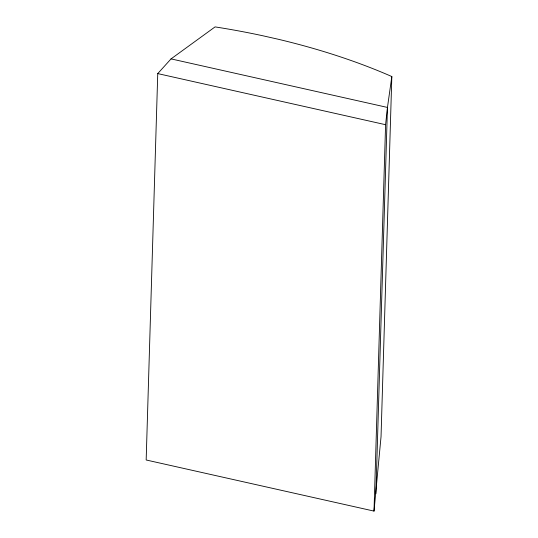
<?xml version="1.0" encoding="UTF-8"?>
<svg xmlns="http://www.w3.org/2000/svg" width="538" height="538" viewBox="0 0 538 538"><rect width="100%" height="100%" fill="white"/><g stroke="black" fill="none" stroke-linecap="round" stroke-linejoin="round"><path stroke-width="0.81" d="M157.748 73.592L146.168 459.99L374.011 511.1L381.038 436.674L391.832 76.551A376.203 162.732 6.2 0 0 278.193 39.24L262.678 35.737A374.905 162.167 6.2 0 0 215.072 26.9L171.044 58.891L157.748 73.592L385.585 124.708L374.011 511.1M375.88 493.837L387.454 107.439L391.832 76.551M385.585 124.708L387.454 107.439L171.044 58.891"/></g></svg>
